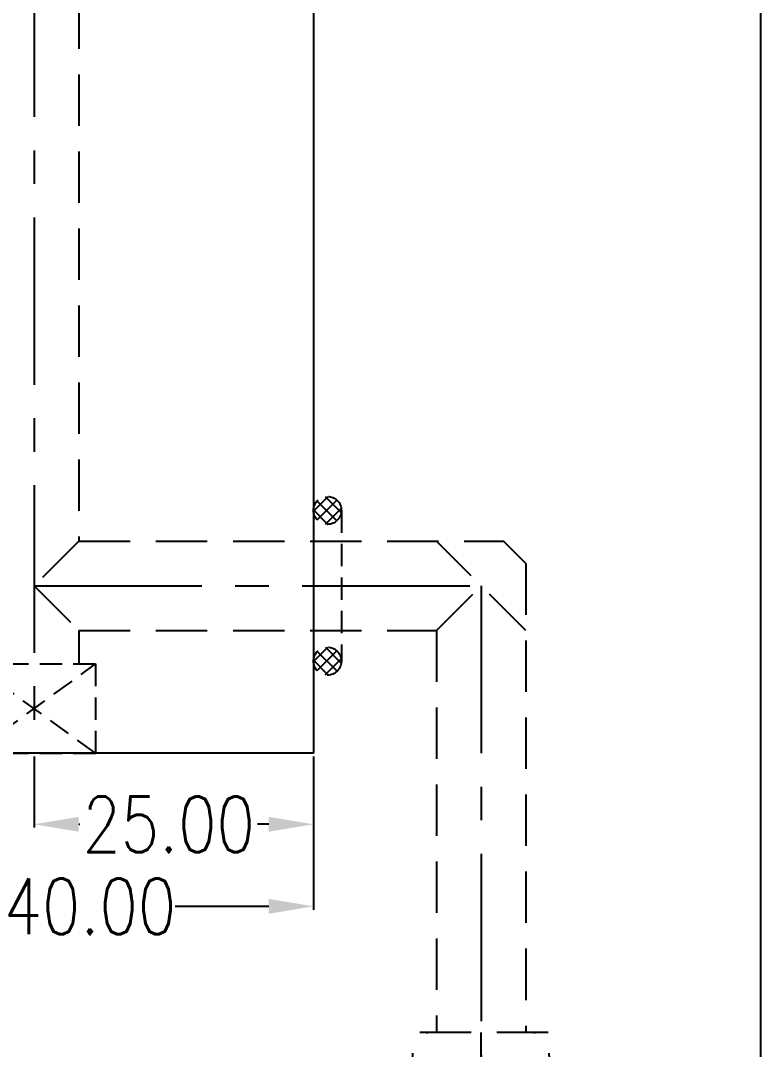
# Model space of a CAD drawing. Header units: millimetres. Extents: x 28656 to 29764, y -21384 to -20601.
# Drawn here: x 28913.5 to 28979.7, y -20969.8 to -20877.6 of the extents above; entities that cross this region are included whole.
import ezdxf

# ---------------------------------------------------------------- set-up
doc = ezdxf.new("R2010")
doc.units = ezdxf.units.MM
doc.header["$LTSCALE"] = 8
doc.linetypes.add('CENTER', pattern=[2, 1.25, -0.25, 0.25, -0.25])
doc.linetypes.add('HIDDEN', pattern=[0.375, 0.25, -0.125])
doc.layers.get('DEFPOINTS').update_dxf_attribs({"color": 6})
doc.layers.add('Cav-cor', color=30, linetype='Continuous')
doc.layers.add('WT', color=4, linetype='Continuous')
doc.layers.add('dim', color=3, linetype='Continuous', lineweight=15)
doc.styles.get("Standard").update_dxf_attribs({"font": 'txt.shx', "width": 0.8, "bigfont": 'chineset.shx'})
doc.dimstyles.new('ISO-25', dxfattribs={"dimtxt": 5, "dimasz": 4, "dimexe": 0.3, "dimexo": 0.3, "dimtad": 0, "dimzin": 1, "dimdsep": 46, "dimtxsty": 'Standard', "dimcen": 0, "dimclrd": 3, "dimclre": 3, "dimclrt": 3, "dimazin": 0, "dimtfac": 1, "dimtofl": 0, "dimtmove": 0, "dimatfit": 0, "dimfxl": 0, "dimarcsym": 0})

# ---------------------------------------------------------------- blocks, each defined once
blk = doc.blocks.new('*D26579')
at = {"layer": 'DEFPOINTS', "color": 0}
for p in [(28899.695, -20943.266), (28939.695, -20943.266), (28939.695, -20956.976)]:
    blk.add_point(p, dxfattribs=at)
at = {"layer": 'dim', "color": 3, "lineweight": -2}
for p, q in [((28899.695, -20943.566), (28899.695, -20957.276)), ((28939.695, -20943.566), (28939.695, -20957.276)), ((28903.695, -20956.976), (28912.07, -20956.976)), ((28935.695, -20956.976), (28927.32, -20956.976))]:
    blk.add_line(p, q, dxfattribs=at)
at = {"layer": 'dim', "color": 3}
for points in [[(28903.695, -20956.309), (28903.695, -20957.642), (28899.695, -20956.976)], [(28935.695, -20957.642), (28935.695, -20956.309), (28939.695, -20956.976)]]:
    blk.add_solid(points, dxfattribs=at)
at = {"layer": 'dim', "color": 3, "insert": (28919.695, -20956.976), "char_height": 5, "attachment_point": 5}
blk.add_mtext('40.00', dxfattribs=at)
blk = doc.blocks.new('20150513.114825')
at = {"layer": 'WT', "color": 125, "linetype": 'HIDDEN'}
for p, q in [((-5.5, 8), (5.5, 8)), ((5.5, 8), (-5.5, 0)), ((-5.5, 8), (5.5, 0)), ((-5.5, 0), (-5.5, 8)), ((5.5, 0), (5.5, 8)), ((-5.5, 0), (5.5, 0))]:
    blk.add_line(p, q, dxfattribs=at)
blk = doc.blocks.new('20150513.134757')
at = {"layer": 'WT', "linetype": 'HIDDEN'}
h = blk.add_hatch(dxfattribs=at)
h.set_pattern_fill('ANSI37', color=125, scale=0.25, angle=180, style=0)
h.set_pattern_definition([(135, (36119.48756, -17509.4995), (0.561266008, 0.561266008), []), (45, (36119.48756, -17509.4995), (0.561266008, -0.561266008), [])])
h.paths.add_polyline_path([(-8, 1.25, -1), (-5.5, 1.25, -1)])
h.paths.add_polyline_path([(5.5, 1.25, -1), (8, 1.25, -1)])
at = {"layer": 'WT', "color": 125, "linetype": 'HIDDEN'}
for p, q in [((-6.75, 2.5), (6.75, 2.5)), ((-6.75, 0), (6.75, 0))]:
    blk.add_line(p, q, dxfattribs=at)
for centre in [(-6.75, 1.25), (6.75, 1.25)]:
    blk.add_circle(centre, 1.25, dxfattribs=at)
blk = doc.blocks.new('*D27488')
at = {"layer": 'DEFPOINTS', "color": 0}
for p in [(28914.695, -20943.266), (28939.695, -20943.266), (28914.695, -20949.626)]:
    blk.add_point(p, dxfattribs=at)
at = {"layer": 'dim', "color": 3, "lineweight": -2}
for p, q in [((28914.695, -20943.566), (28914.695, -20949.926)), ((28939.695, -20943.566), (28939.695, -20949.926)), ((28918.695, -20949.626), (28918.778, -20949.626)), ((28935.695, -20949.626), (28934.695, -20949.626))]:
    blk.add_line(p, q, dxfattribs=at)
at = {"layer": 'dim', "color": 3}
for points in [[(28918.695, -20948.959), (28918.695, -20950.293), (28914.695, -20949.626)], [(28935.695, -20950.293), (28935.695, -20948.959), (28939.695, -20949.626)]]:
    blk.add_solid(points, dxfattribs=at)
at = {"layer": 'dim', "color": 3, "insert": (28926.737, -20949.626), "char_height": 5, "attachment_point": 5}
blk.add_mtext('25.00', dxfattribs=at)
blk = doc.blocks.new('20160903.151524')
at = {"layer": 'WT', "color": 125, "linetype": 'HIDDEN', "ltscale": 2.3}
for p, q in [((-6.35, 23.559), (-6.012, 30)), ((-6.012, 30), (6.012, 30)), ((-5.188, 23), (-4.821, 30)), ((5.188, 23), (4.821, 30)), ((6.35, 23.559), (6.012, 30)), ((-6.35, 23.559), (-6.35, 23)), ((6.35, 23.559), (6.35, 23)), ((12.5, 23), (-12.5, 23)), ((-12.5, 23), (-12.5, 2)), ((-7.75, 23), (-7.75, 20.767)), ((7.75, 23), (7.75, 20.767)), ((12.5, 23), (12.5, 2)), ((-8.5, 20.434), (-8.5, 9.566)), ((-7.75, 21), (7.75, 21)), ((8.5, 20.434), (8.5, 9.566)), ((-3.501, 20.006), (-3.501, 9.994)), ((3.501, 20.006), (3.501, 9.994)), ((-8, 9.326), (-8, 7.513)), ((8, 9.326), (8, 7.513)), ((-8, 9), (8, 9)), ((8, 7.513), (-8, 7.513)), ((7, 6.513), (-7, 6.513)), ((-7, 6.513), (-7, 5.513)), ((7, 6.513), (7, 5.513)), ((-6.4, 5.513), (-7, 5.513)), ((-6.4, 5.513), (-7, 5.513)), ((6.4, 5.513), (-6.4, 5.513)), ((-6.4, 5.513), (-6.4, 4.013)), ((6.4, 5.513), (6.4, 4.013)), ((6.4, 5.513), (7, 5.513)), ((6.4, 5.513), (7, 5.513)), ((-9.5, 4.013), (-9.5, 2)), ((-6.4, 4.013), (-9.5, 4.013)), ((6.4, 4.013), (-6.4, 4.013)), ((6.4, 4.013), (9.5, 4.013)), ((9.5, 4.013), (9.5, 2)), ((-12.5, 2), (-14.5, 0)), ((-12.5, 2), (12.5, 2)), ((9.5, 2), (-9.5, 2)), ((12.5, 2), (14.5, 0)), ((-14.5, 0), (14.5, 0))]:
    blk.add_line(p, q, dxfattribs=at)
at = {"layer": 'WT', "color": 125, "linetype": 'CENTER', "ltscale": 1.5}
blk.add_line((0, 0), (0, 30), dxfattribs=at)
at = {"layer": 'WT', "color": 125, "linetype": 'HIDDEN', "ltscale": 2.3}
for centre, radius, start, end in [((-6.315, 16.532), 4.471, 50.98165, 119.248), ((0, 14.338), 6.662, 58.30163, 121.69837), ((6.315, 16.532), 4.471, 60.752, 129.01835), ((-6.315, 13.468), 4.471, 240.752, 309.01835), ((0, 15.662), 6.662, 238.30163, 301.69837), ((6.315, 13.468), 4.471, 230.98165, 299.248), ((-7, 7.513), 1, 180, 270), ((7, 7.513), 1, 270, 0)]:
    blk.add_arc(centre, radius, start, end, dxfattribs=at)

msp = doc.modelspace()

# ---------------------------------------------------------------- linework, layer by layer
at = {"linetype": 'Continuous'}
msp.add_line((28979.695, -20873.266), (28979.695, -20995.266), dxfattribs=at)
at = {"layer": 'Cav-cor', "color": 241}
for p, q in [((28939.695, -20703.266), (28939.695, -20943.266)), ((28939.695, -20943.266), (28858.695, -20943.266))]:
    msp.add_line(p, q, dxfattribs=at)
at = {"layer": 'WT', "color": 191, "linetype": 'CENTER', "ltscale": 1.5}
msp.add_line((28914.695, -20823.266), (28914.695, -20943.266), dxfattribs=at)
at = {"layer": 'WT', "color": 191, "linetype": 'HIDDEN', "ltscale": 2.3}
for p, q in [((28918.695, -20827.266), (28918.695, -20924.266)), ((28918.695, -20932.266), (28918.695, -20935.266))]:
    msp.add_line(p, q, dxfattribs=at)
at = {"layer": 'WT', "color": 125, "linetype": 'HIDDEN', "ltscale": 2.3}
for p, q in [((28918.695, -20924.266), (28914.695, -20928.266)), ((28918.695, -20924.266), (28956.695, -20924.266)), ((28958.695, -20932.266), (28950.695, -20924.266)), ((28958.695, -20926.266), (28956.695, -20924.266)), ((28958.695, -20926.266), (28958.695, -20968.266)), ((28914.695, -20928.266), (28918.695, -20932.266)), ((28950.695, -20932.266), (28954.695, -20928.266)), ((28918.695, -20932.266), (28950.695, -20932.266)), ((28950.695, -20932.266), (28950.695, -20968.266))]:
    msp.add_line(p, q, dxfattribs=at)
at = {"layer": 'WT', "color": 125, "linetype": 'CENTER', "ltscale": 1.5}
for p, q in [((28914.695, -20928.266), (28954.695, -20928.266)), ((28954.695, -20928.266), (28954.695, -20998.266))]:
    msp.add_line(p, q, dxfattribs=at)

# ---------------------------------------------------------------- block references
at = {"layer": 'WT', "color": 125, "linetype": 'HIDDEN', "ltscale": 2.3, "rotation": -90.00000000000001}
msp.add_blockref('20150513.134757', (28939.695, -20928.266), dxfattribs=at)
at = {"layer": 'WT', "color": 125, "linetype": 'HIDDEN', "ltscale": 2.3, "xscale": -1, "rotation": 180}
msp.add_blockref('20150513.114825', (28914.695, -20935.266), dxfattribs=at)
at = {"layer": 'WT', "xscale": -1}
msp.add_blockref('20160903.151524', (28954.695, -20998.266), dxfattribs=at)

# ---------------------------------------------------------------- dimensions: what is measured, and where the dimension line sits
at = {"layer": 'dim'}
dim = msp.add_linear_dim(base=(28939.695, -20956.976), p1=(28899.695, -20943.266), p2=(28939.695, -20943.266), dimstyle='ISO-25', dxfattribs=at)
dim.commit()
dim.dimension.update_dxf_attribs({"geometry": '*D26579', "text_midpoint": (28919.695, -20956.976)})
dim = msp.add_linear_dim(base=(28914.695, -20949.626), p1=(28939.695, -20943.266), p2=(28914.695, -20943.266), dimstyle='ISO-25', dxfattribs=at)
dim.commit()
dim.dimension.update_dxf_attribs({"geometry": '*D27488', "text_midpoint": (28926.737, -20949.626), "dimtype": 160})

doc.saveas('drawing.dxf')
